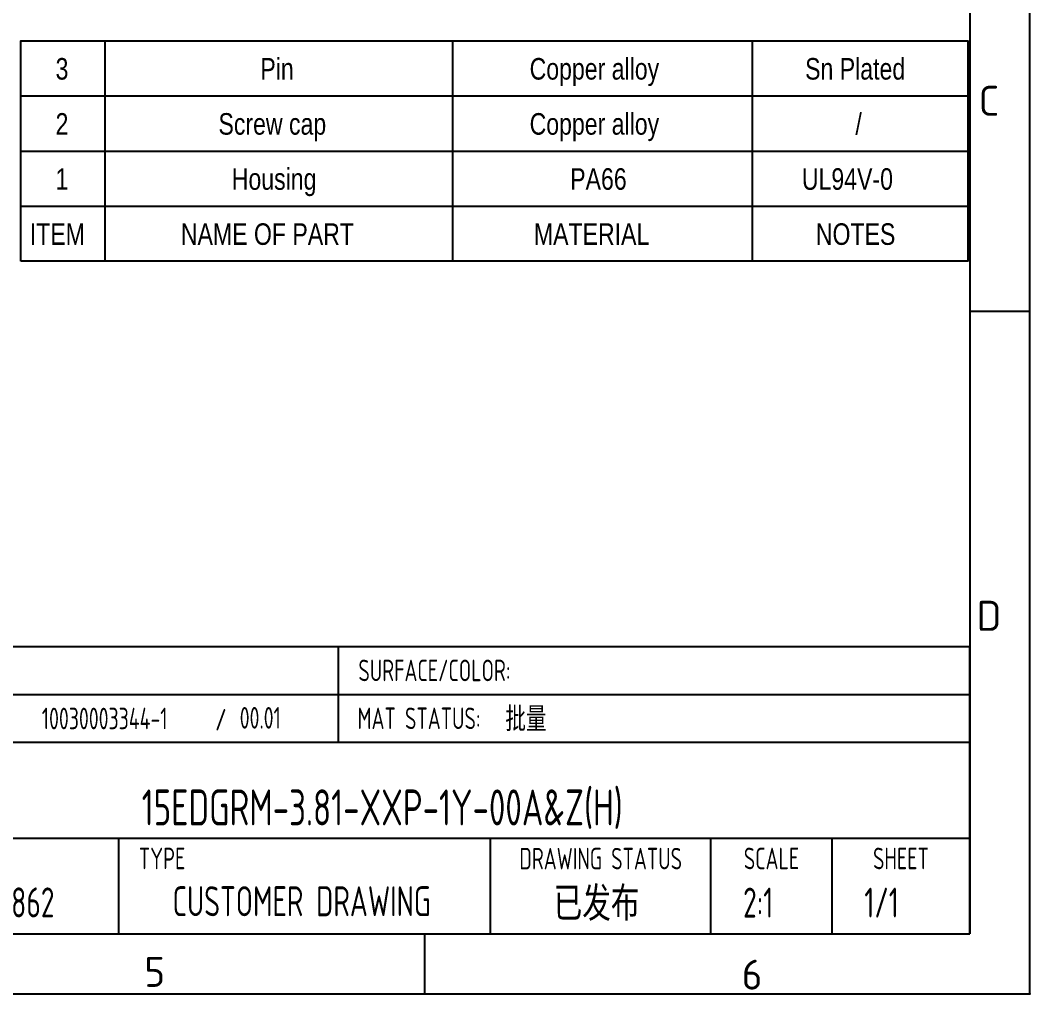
# Model space of a CAD drawing. Header units: millimetres. Extents: x 6 to 292, y 5 to 204.
# Drawn here: x 207.8 to 292, y 5 to 86.3 of the extents above; entities that cross this region are included whole.
import ezdxf
from ezdxf.entities.mleader import LeaderData, LeaderLine
from ezdxf.enums import TextEntityAlignment as Align
from ezdxf.math import Vec2, Vec3

# ---------------------------------------------------------------- set-up
doc = ezdxf.new("R2010")
doc.units = ezdxf.units.MM
for name, color, linetype in [('Default', 7, 'Continuous'), ('TEXT', 7, 'Continuous'), ('图框', 7, 'Continuous'), ('尺寸层', 7, 'Continuous'), ('细实线', 7, 'Continuous'), ('轮廓线', 7, 'Continuous')]:
    doc.layers.add(name, color=color, linetype=linetype)
doc.styles.add('SEACAD_Solid_Edge_ANSI', font='seans.ttf')

# ---------------------------------------------------------------- blocks, each defined once
blk = doc.blocks.new('SE')
at = {"layer": '尺寸层', "color": 7, "linetype": 'Continuous'}
for p, q in [((214.824, 84.563), (214.824, 79.963)), ((243.824, 84.563), (243.824, 79.963)), ((268.824, 84.563), (268.824, 79.963)), ((207.824, 79.963), (286.824, 79.963)), ((214.824, 79.963), (214.824, 75.363)), ((243.824, 79.963), (243.824, 75.363)), ((268.824, 79.963), (268.824, 75.363)), ((207.824, 75.363), (286.824, 75.363)), ((214.824, 75.363), (214.824, 70.763)), ((243.824, 75.363), (243.824, 70.763)), ((268.824, 75.363), (268.824, 70.763)), ((207.824, 70.763), (286.824, 70.763)), ((214.824, 70.763), (214.824, 66.163)), ((243.824, 70.763), (243.824, 66.163)), ((268.824, 70.763), (268.824, 66.163))]:
    blk.add_line(p, q, dxfattribs=at)
blk.add_lwpolyline([(207.824, 66.163), (207.824, 84.563), (286.824, 84.563), (286.824, 66.163), (207.824, 66.163)], dxfattribs=at)
at = {"layer": '尺寸层', "color": 7, "linetype": 'Continuous', "style": 'SEACAD_Solid_Edge_ANSI', "width": 0.8}
for s, p in [('3', (210.715, 83.131)), ('Pin', (227.801, 83.131)), ('Copper alloy', (250.265, 83.131)), ('Sn Plated', (273.253, 83.131)), ('2', (210.715, 78.531)), ('Screw cap', (224.305, 78.531)), ('Copper alloy', (250.265, 78.531)), ('/', (277.448, 78.531)), ('1', (210.715, 73.931)), ('Housing', (225.416, 73.931)), ('PA66', (253.653, 73.931)), ('UL94V-0', (272.984, 73.931)), ('ITEM', (208.563, 69.331)), ('NAME OF PART', (221.167, 69.331)), ('MATERIAL', (250.623, 69.331)), ('NOTES', (274.149, 69.331))]:
    blk.add_text(s, height=1.8, dxfattribs=at).set_placement(p, align=Align.TOP_LEFT)
blk = doc.blocks.new('_DOT')
at = {"color": 0}
blk.add_line((0, 0), (-1, 0), dxfattribs=at)
at = {"color": 0, "const_width": 0.333}
blk.add_lwpolyline([(-0.1665, 0, 1), (0.1665, 0, 1)], format="xyb", close=True, dxfattribs=at)
blk = doc.blocks.new('A4-drawing_frame')
at = {"layer": '细实线', "color": 7, "linetype": 'Continuous'}
for p, q in [((0, 0), (0, 199)), ((-5, 57), (0, 57)), ((-50.5, 5), (-50.5, 0)), ((-286.5, 0), (0, 0))]:
    blk.add_line(p, q, dxfattribs=at)
blk.add_point((0, 0), dxfattribs=at)
at = {"layer": '轮廓线', "color": 7, "linetype": 'Continuous'}
for p in [(-5, 195), (-282, 5)]:
    blk.add_line(p, (-5, 5), dxfattribs=at)
at = {"layer": 'TEXT', "char_height": 2.5, "attachment_point": 7}
for s, insert, width in [('{\\fSolid Edge ANSI|b0||i0||c0|p34;\\C7;\\H2.5;\\W1.;C}', (-4.263, 73.313), 2.34019), ('{\\fSolid Edge ANSI|b0||i0||c0|p34;\\C7;\\H2.5;\\W1.;D}', (-4.429, 30.313), 1.99773), ('{\\fSolid Edge ANSI|b0||i0||c0|p34;\\C7;\\H2.5;\\W1.;5}', (-73.881, 0.58), 1.88357), ('{\\fSolid Edge ANSI|b0||i0||c0|p34;\\C7;\\H2.5;\\W1.;6}', (-24.035, 0.352), 1.88357)]:
    blk.add_mtext(s, dxfattribs=dict(at, insert=insert, width=width))

msp = doc.modelspace()

# ---------------------------------------------------------------- linework, layer by layer
at = {"layer": '细实线', "color": 7, "linetype": 'Continuous'}
for p, q in [((234.3, 34), (234.3, 30)), ((195, 30), (287, 30)), ((234.3, 30), (234.3, 26)), ((216, 10), (216.0033, 18)), ((247, 10), (247, 18)), ((265.4, 10), (265.4, 18)), ((275.5, 10), (275.5, 18))]:
    msp.add_line(p, q, dxfattribs=at)
at = {"layer": '轮廓线', "color": 7, "linetype": 'Continuous'}
for p, q in [((167, 34), (287, 34)), ((287, 10), (287, 34)), ((167, 26), (287, 26)), ((195, 18), (287, 18)), ((167, 10), (287, 10)), ((195, 10), (287, 10))]:
    msp.add_line(p, q, dxfattribs=at)

# ---------------------------------------------------------------- block references
at = {"layer": '图框', "color": 7}
msp.add_blockref('A4-drawing_frame', (292, 5), dxfattribs=at)
at = {"layer": '尺寸层'}
msp.add_blockref('SE', (0, 0), dxfattribs=at)

# ---------------------------------------------------------------- texts
at = {"layer": 'TEXT', "char_height": 1.8, "style": 'SEACAD_Solid_Edge_ANSI'}
for s, insert, width, attachment_point in [('{\\fSolid Edge ANSI|b0||i0||c0|p34;\\C7;\\H1.8;\\W0.7;SURFACE/COLOR:}', (242.3285, 32), 16.057013, 5), ('{\\fSolid Edge ANSI|b0||i0||c0|p34;\\C7;\\H1.8;\\W0.8;/}', (224.0127, 27.8864), 1.479462, 4), ('{\\fSolid Edge ANSI|b0||i0||c0|p34;\\C7;\\H1.8;\\W0.7;MAT STATUS:}', (241.0392, 28), 13.478338, 5), ('{\\fSolid Edge ANSI|b0||i0||c0|p34;\\C7;\\H1.8;\\W0.7;TYPE}', (219.6, 16.3), 7.2, 5), ('{\\fSolid Edge ANSI|b0||i0||c0|p34;\\C7;\\H1.8;\\W0.7;DRAWING STATUS}', (256.2, 16.2866), 18.4, 5), ('{\\fSolid Edge ANSI|b0||i0||c0|p34;\\C7;\\H1.8;\\W0.7;SCALE}', (270.45, 16.3), 10.1, 5), ('{\\fSolid Edge ANSI|b0||i0||c0|p34;\\C7;\\H1.8;\\W0.7;SHEET}', (281.25, 16.3), 11.5, 5)]:
    msp.add_mtext(s, dxfattribs=dict(at, insert=insert, width=width, attachment_point=attachment_point))

# ---------------------------------------------------------------- leaders
at = {"layer": 'Default', "color": 7, "linetype": 'Continuous'}
ml = msp.add_multileader_mtext('Standard', dxfattribs=at)
ml.set_content('{\\pxsm0.9;\\fSolid Edge ANSI|b0||i0||c0|p34;\\W0.7;10030003344-1\\P}', color=256)
ml.set_leader_properties()
ml.set_arrow_properties(name='DOT')
ml.build(insert=Vec2(0, 0))
ml.multileader.update_dxf_attribs({"leader_type": 0, "dogleg_length": 0, "arrow_head_size": 1.8})
ctx = ml.context
ctx.base_point, ctx.char_height, ctx.arrow_head_size, ctx.landing_gap_size = Vec3(207.5695, 27.9808), 1.8, 1.8, 0.63
ctx.mtext.insert = Vec3(209.5695, 28.889)
ml = msp.add_multileader_mtext('Standard', dxfattribs=at)
ml.set_content('{\\pxsm0.9;\\fSolid Edge ANSI|b0||i0||c0|p34;\\W0.7;00.01\\P}', color=256)
ml.set_leader_properties()
ml.set_arrow_properties(name='DOT')
ml.build(insert=Vec2(0, 0))
ml.multileader.update_dxf_attribs({"leader_type": 0, "dogleg_length": 0, "arrow_head_size": 1.8})
ctx = ml.context
ctx.base_point, ctx.char_height, ctx.arrow_head_size, ctx.landing_gap_size = Vec3(224.0784, 28.036), 1.8, 1.8, 0.63
ctx.mtext.insert = Vec3(226.0784, 28.9442)
ml = msp.add_multileader_mtext('Standard', dxfattribs=at)
ml.set_content('{\\pxsm0.9;\\fSolid Edge ANSI|b0||i0||c0|p34;\\W0.7;批量\\P}', color=256)
ml.set_leader_properties()
ml.set_arrow_properties(name='DOT')
ml.build(insert=Vec2(0, 0))
ml.multileader.update_dxf_attribs({"leader_type": 0, "dogleg_length": 0, "arrow_head_size": 1.8})
ctx = ml.context
ctx.base_point, ctx.char_height, ctx.arrow_head_size, ctx.landing_gap_size = Vec3(246.2403, 27.8968), 1.8, 1.8, 0.63
ctx.mtext.insert = Vec3(248.2403, 28.9093)
ml = msp.add_multileader_mtext('Standard', dxfattribs=at)
ml.set_content('{\\pxsm0.9;\\fSolid Edge ANSI|b0||i0||c0|p34;\\W0.7;15EDGRM-3.81-XXP-1Y-00A&Z(H)\\P}', color=256)
ml.set_leader_properties()
ml.set_arrow_properties(name='DOT')
ml.build(insert=Vec2(0, 0))
ml.multileader.update_dxf_attribs({"leader_type": 0, "dogleg_length": 0, "arrow_head_size": 3})
ctx = ml.context
ctx.base_point, ctx.char_height, ctx.arrow_head_size, ctx.landing_gap_size = Vec3(217.063, 20.5482), 3, 3, 1.05
ctx.text_align_type = 1
ctx.mtext.insert, ctx.mtext.alignment = Vec3(237.9669, 22.0632), 2
ml = msp.add_multileader_mtext('Standard', dxfattribs=at)
ml.set_content('{\\pxsm0.9;\\fSolid Edge ANSI|b0||i0||c0|p34;\\W0.7;200103862\\P}', color=256)
ml.set_leader_properties()
ml.set_arrow_properties(name='DOT')
ml.build(insert=Vec2(0, 0))
ml.multileader.update_dxf_attribs({"leader_type": 0, "dogleg_length": 0, "arrow_head_size": 2.5})
ctx = ml.context
ctx.base_point, ctx.char_height, ctx.arrow_head_size, ctx.landing_gap_size = Vec3(197.6189, 12.6211), 2.5, 2.5, 0.875
ctx.text_align_type = 1
ctx.mtext.insert, ctx.mtext.alignment = Vec3(205.5283, 13.8824), 2
ml = msp.add_multileader_mtext('Standard', dxfattribs=at)
ml.set_content('{\\pxsm0.9;\\fSolid Edge ANSI|b0||i0||c0|p34;\\W0.7;CUSTOMER DRAWING\\P}', color=256)
ml.set_leader_properties()
ml.set_arrow_properties(name='DOT')
ml.build(insert=Vec2(0, 0))
ml.multileader.update_dxf_attribs({"leader_type": 0, "dogleg_length": 0, "arrow_head_size": 2.5})
ctx = ml.context
ctx.base_point, ctx.char_height, ctx.arrow_head_size, ctx.landing_gap_size = Vec3(219.0436, 12.7215), 2.5, 2.5, 0.875
ctx.text_align_type = 1
ctx.mtext.insert, ctx.mtext.alignment = Vec3(231.2509, 13.9803), 2
ml = msp.add_multileader_mtext('Standard', dxfattribs=at)
ml.set_content('{\\pxsm0.9;\\fSolid Edge ANSI|b0||i0||c0|p34;\\W0.7;已发布\\P}', color=256)
ml.set_leader_properties()
ml.set_arrow_properties(name='DOT')
ml.build(insert=Vec2(0, 0))
ml.multileader.update_dxf_attribs({"leader_type": 0, "dogleg_length": 0, "arrow_head_size": 2.5})
ctx = ml.context
ctx.base_point, ctx.char_height, ctx.arrow_head_size, ctx.landing_gap_size = Vec3(250.2788, 12.4453), 2.5, 2.5, 0.875
ctx.text_align_type = 1
ctx.mtext.insert, ctx.mtext.alignment = Vec3(255.8515, 13.8703), 2
at = {"layer": 'TEXT', "color": 7, "linetype": 'Continuous'}
ml = msp.add_multileader_mtext('Standard', dxfattribs=at)
ml.set_content('{\\pxsm0.9;\\fSolid Edge ANSI|b0||i0||c0|p34;\\W0.7;2:1\\P}', color=256)
ml.set_leader_properties()
ml.set_arrow_properties(name='DOT')
ml.build(insert=Vec2(0, 0))
ml.multileader.update_dxf_attribs({"leader_type": 0, "dogleg_length": 0, "arrow_head_size": 2.5})
ctx = ml.context
ctx.base_point, ctx.char_height, ctx.arrow_head_size, ctx.landing_gap_size = Vec3(266.3083, 12.6106), 2.5, 2.5, 0.875
ctx.text_align_type = 1
ctx.mtext.insert, ctx.mtext.alignment = Vec3(269.3348, 13.8631), 2
ml = msp.add_multileader_mtext('Standard', dxfattribs=at)
ml.set_content('{\\pxsm0.9;\\fSolid Edge ANSI|b0||i0||c0|p34;\\W0.7;1/1\\P}', color=256)
ml.set_leader_properties()
ml.set_arrow_properties(name='DOT')
ml.build(insert=Vec2(0, 0))
ml.multileader.update_dxf_attribs({"leader_type": 0, "dogleg_length": 0, "arrow_head_size": 2.5})
ctx = ml.context
ctx.base_point, ctx.char_height, ctx.arrow_head_size, ctx.landing_gap_size = Vec3(276.8092, 12.6118), 2.5, 2.5, 0.875
ctx.text_align_type = 1
ctx.mtext.insert, ctx.mtext.alignment = Vec3(279.6308, 13.8655), 2

doc.saveas('drawing.dxf')
